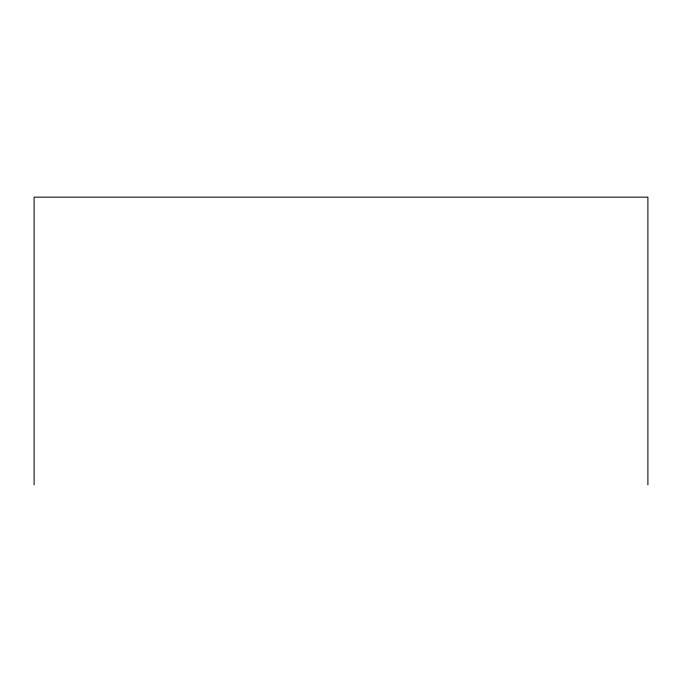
<?xml version="1.0" encoding="UTF-8"?>
<svg xmlns="http://www.w3.org/2000/svg" width="682" height="682" viewBox="0 0 682 682"><rect width="100%" height="100%" fill="white"/><g stroke="black" fill="none" stroke-linecap="round" stroke-linejoin="round"><path stroke-width="1.02" d="M647.9 484.851L647.9 197.149L34.1 197.149L34.1 484.851"/></g></svg>
